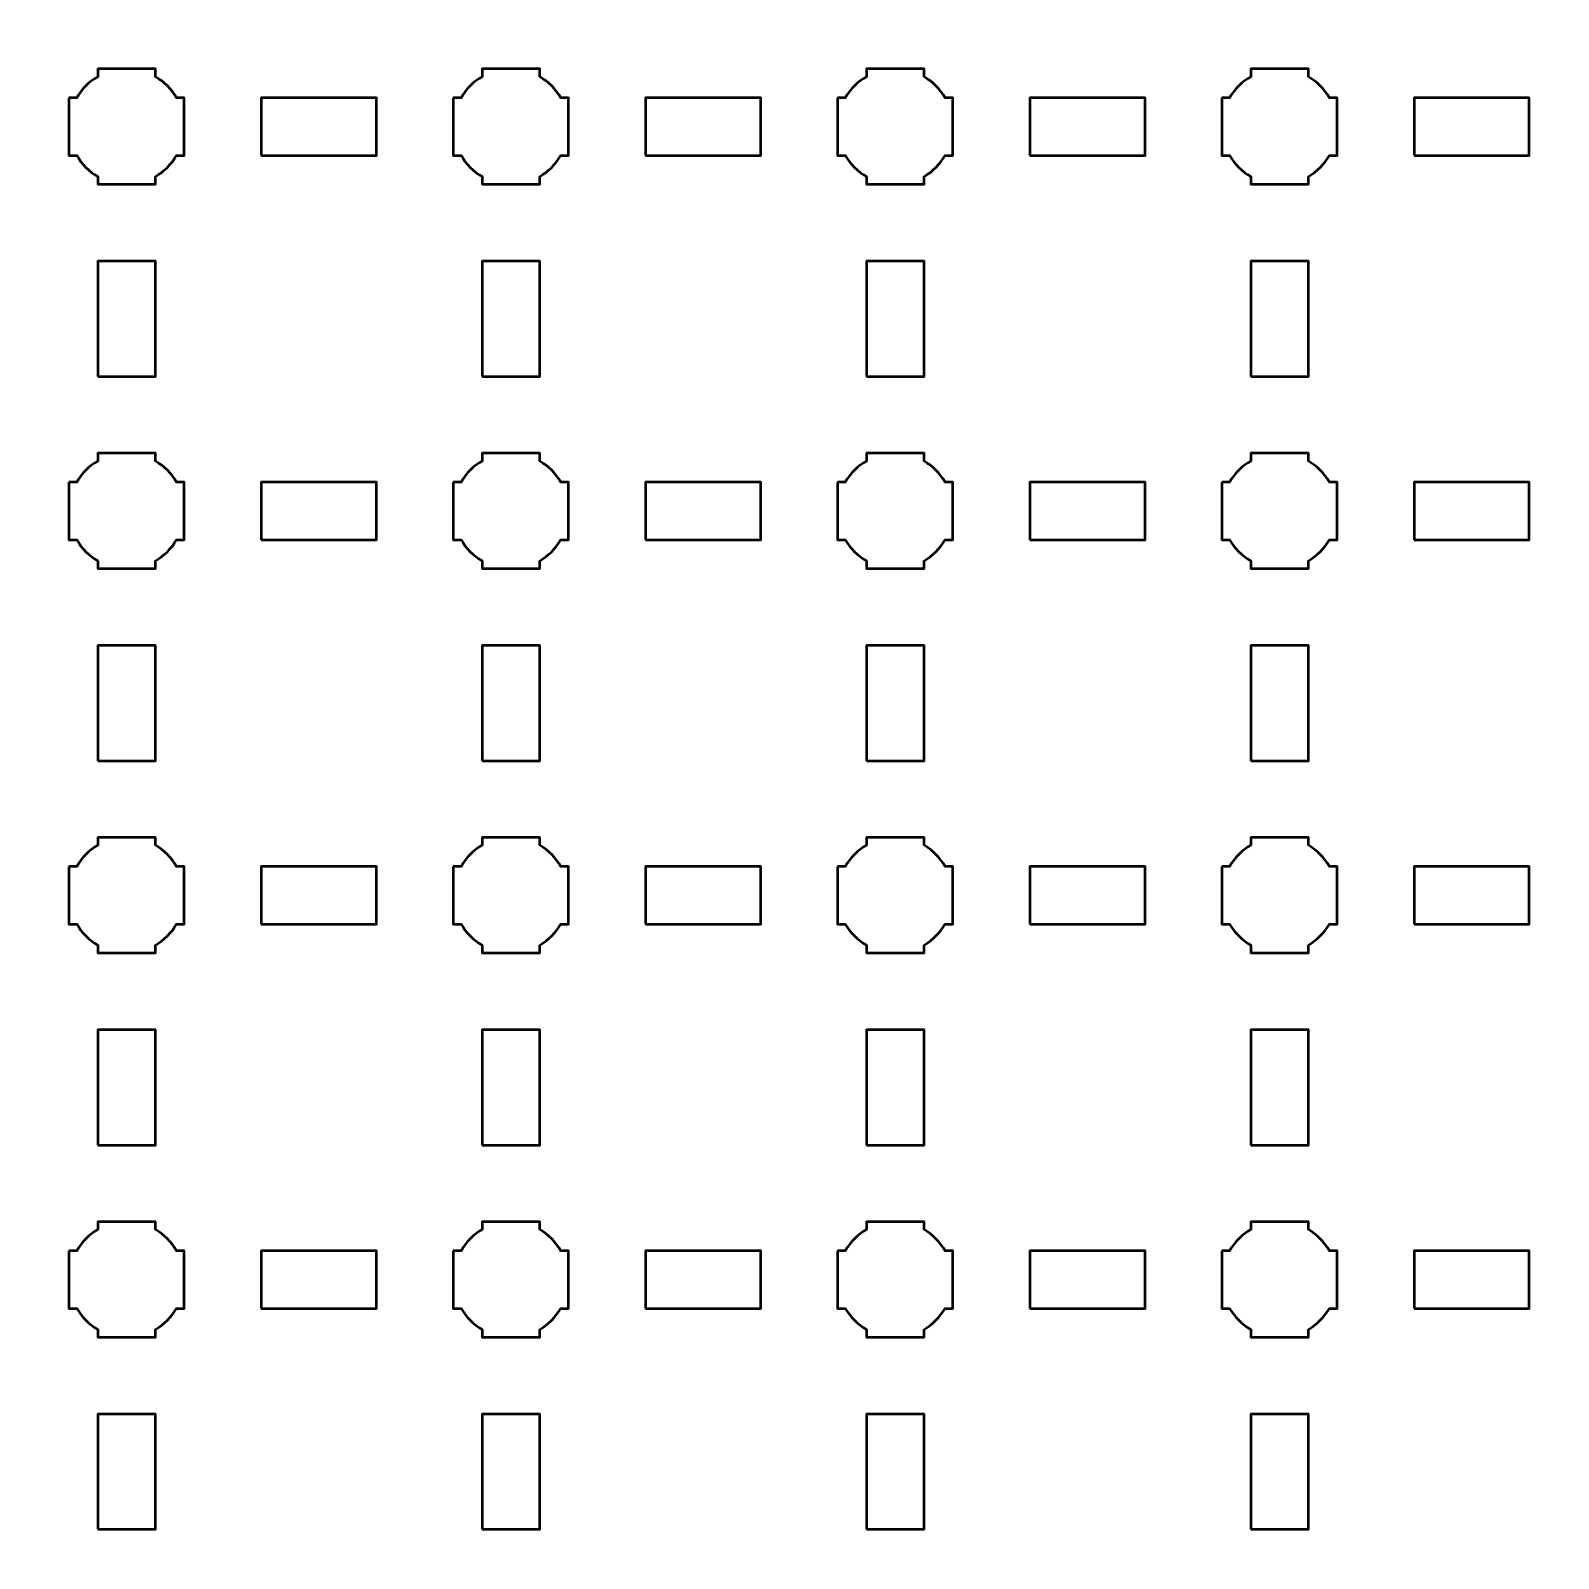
# Model space of a CAD drawing. Header units: centimetres. Extents: x -40.1 to 19.1, y -44.5 to 14.8.
# Drawn here: x 4 to 11.95, y -37.3 to -29.35 of the extents above; entities that cross this region are included whole.
import ezdxf

# ---------------------------------------------------------------- set-up
doc = ezdxf.new("R2010")
doc.units = ezdxf.units.CM
doc.header["$MEASUREMENT"] = 0
doc.layers.add('Layer 1', color=7, linetype='Continuous')

msp = doc.modelspace()

# ---------------------------------------------------------------- linework, layer by layer
at = {"layer": 'Layer 1', "lineweight": 53}
for points in [[(5.2, -30), (5.8, -30), (5.8, -29.7), (5.2, -29.7), (5.2, -30)], [(7.2, -30), (7.8, -30), (7.8, -29.7), (7.2, -29.7), (7.2, -30)], [(9.2, -30), (9.8, -30), (9.8, -29.7), (9.2, -29.7), (9.2, -30)], [(11.2, -30), (11.8, -30), (11.8, -29.7), (11.2, -29.7), (11.2, -30)], [(4.35, -31.15), (4.65, -31.15), (4.65, -30.55), (4.35, -30.55), (4.35, -31.15)], [(6.35, -31.15), (6.65, -31.15), (6.65, -30.55), (6.35, -30.55), (6.35, -31.15)], [(8.35, -31.15), (8.65, -31.15), (8.65, -30.55), (8.35, -30.55), (8.35, -31.15)], [(10.35, -31.15), (10.65, -31.15), (10.65, -30.55), (10.35, -30.55), (10.35, -31.15)], [(5.2, -32), (5.8, -32), (5.8, -31.7), (5.2, -31.7), (5.2, -32)], [(7.2, -32), (7.8, -32), (7.8, -31.7), (7.2, -31.7), (7.2, -32)], [(9.2, -32), (9.8, -32), (9.8, -31.7), (9.2, -31.7), (9.2, -32)], [(11.2, -32), (11.8, -32), (11.8, -31.7), (11.2, -31.7), (11.2, -32)], [(4.35, -33.15), (4.65, -33.15), (4.65, -32.55), (4.35, -32.55), (4.35, -33.15)], [(6.35, -33.15), (6.65, -33.15), (6.65, -32.55), (6.35, -32.55), (6.35, -33.15)], [(8.35, -33.15), (8.65, -33.15), (8.65, -32.55), (8.35, -32.55), (8.35, -33.15)], [(10.35, -33.15), (10.65, -33.15), (10.65, -32.55), (10.35, -32.55), (10.35, -33.15)], [(5.2, -34), (5.8, -34), (5.8, -33.7), (5.2, -33.7), (5.2, -34)], [(7.2, -34), (7.8, -34), (7.8, -33.7), (7.2, -33.7), (7.2, -34)], [(9.2, -34), (9.8, -34), (9.8, -33.7), (9.2, -33.7), (9.2, -34)], [(11.2, -34), (11.8, -34), (11.8, -33.7), (11.2, -33.7), (11.2, -34)], [(4.35, -35.15), (4.65, -35.15), (4.65, -34.55), (4.35, -34.55), (4.35, -35.15)], [(6.35, -35.15), (6.65, -35.15), (6.65, -34.55), (6.35, -34.55), (6.35, -35.15)], [(8.35, -35.15), (8.65, -35.15), (8.65, -34.55), (8.35, -34.55), (8.35, -35.15)], [(10.35, -35.15), (10.65, -35.15), (10.65, -34.55), (10.35, -34.55), (10.35, -35.15)], [(5.2, -36), (5.8, -36), (5.8, -35.7), (5.2, -35.7), (5.2, -36)], [(7.2, -36), (7.8, -36), (7.8, -35.7), (7.2, -35.7), (7.2, -36)], [(9.2, -36), (9.8, -36), (9.8, -35.7), (9.2, -35.7), (9.2, -36)], [(11.2, -36), (11.8, -36), (11.8, -35.7), (11.2, -35.7), (11.2, -36)], [(4.35, -37.15), (4.65, -37.15), (4.65, -36.55), (4.35, -36.55), (4.35, -37.15)], [(6.35, -37.15), (6.65, -37.15), (6.65, -36.55), (6.35, -36.55), (6.35, -37.15)], [(8.35, -37.15), (8.65, -37.15), (8.65, -36.55), (8.35, -36.55), (8.35, -37.15)], [(10.35, -37.15), (10.65, -37.15), (10.65, -36.55), (10.35, -36.55), (10.35, -37.15)]]:
    msp.add_lwpolyline(points, close=True, dxfattribs=at)
for points, knots in [([(-40.15, -44), (-40.15, -44), (-40.15, 14.3), (-40.15, 14.3), (-40.15, 14.3), (-40.15, 14.57609), (-39.92609, 14.8), (-39.65, 14.8), (-39.65, 14.8), (-39.65, 14.8), (18.65, 14.8), (18.65, 14.8), (18.65, 14.8), (18.92609, 14.8), (19.15, 14.57609), (19.15, 14.3), (19.15, 14.3), (19.15, 14.3), (19.15, -44), (19.15, -44), (19.15, -44), (19.15, -44.27609), (18.92609, -44.5), (18.65, -44.5), (18.65, -44.5), (18.65, -44.5), (-39.65, -44.5), (-39.65, -44.5), (-39.65, -44.5), (-39.92609, -44.5), (-40.15, -44.27609), (-40.15, -44)], [0, 0, 0, 0, 0.125, 0.125, 0.125, 0.125, 0.25, 0.25, 0.25, 0.25, 0.375, 0.375, 0.375, 0.375, 0.5, 0.5, 0.5, 0.5, 0.625, 0.625, 0.625, 0.625, 0.75, 0.75, 0.75, 0.75, 0.875, 0.875, 0.875, 0.875, 1, 1, 1, 1]), ([(4.2, -29.7), (4.2, -29.7), (4.24015, -29.7), (4.24015, -29.7), (4.24015, -29.7), (4.2665, -29.65447), (4.30447, -29.6165), (4.35, -29.59015), (4.35, -29.59015), (4.35, -29.59015), (4.35, -29.55), (4.35, -29.55), (4.35, -29.55), (4.35, -29.55), (4.5, -29.55), (4.5, -29.55), (4.5, -29.55), (4.5, -29.55), (4.65, -29.55), (4.65, -29.55), (4.65, -29.55), (4.65, -29.55), (4.65, -29.59015), (4.65, -29.59015), (4.65, -29.59015), (4.69553, -29.6165), (4.7335, -29.65447), (4.75985, -29.7), (4.75985, -29.7), (4.75985, -29.7), (4.8, -29.7), (4.8, -29.7), (4.8, -29.7), (4.8, -29.7), (4.8, -29.85), (4.8, -29.85), (4.8, -29.85), (4.8, -29.85), (4.8, -30), (4.8, -30), (4.8, -30), (4.8, -30), (4.75985, -30), (4.75985, -30), (4.75985, -30), (4.7335, -30.04553), (4.69553, -30.0835), (4.65, -30.10985), (4.65, -30.10985), (4.65, -30.10985), (4.65, -30.15), (4.65, -30.15), (4.65, -30.15), (4.65, -30.15), (4.5, -30.15), (4.5, -30.15), (4.5, -30.15), (4.5, -30.15), (4.35, -30.15), (4.35, -30.15), (4.35, -30.15), (4.35, -30.15), (4.35, -30.10985), (4.35, -30.10985), (4.35, -30.10985), (4.30447, -30.0835), (4.2665, -30.04553), (4.24015, -30), (4.24015, -30), (4.24015, -30), (4.2, -30), (4.2, -30), (4.2, -30), (4.2, -30), (4.2, -29.85), (4.2, -29.85), (4.2, -29.85), (4.2, -29.85), (4.2, -29.7), (4.2, -29.7)], [0, 0, 0, 0, 0.05, 0.05, 0.05, 0.05, 0.1, 0.1, 0.1, 0.1, 0.15, 0.15, 0.15, 0.15, 0.2, 0.2, 0.2, 0.2, 0.25, 0.25, 0.25, 0.25, 0.3, 0.3, 0.3, 0.3, 0.35, 0.35, 0.35, 0.35, 0.4, 0.4, 0.4, 0.4, 0.45, 0.45, 0.45, 0.45, 0.5, 0.5, 0.5, 0.5, 0.55, 0.55, 0.55, 0.55, 0.6, 0.6, 0.6, 0.6, 0.65, 0.65, 0.65, 0.65, 0.7, 0.7, 0.7, 0.7, 0.75, 0.75, 0.75, 0.75, 0.8, 0.8, 0.8, 0.8, 0.85, 0.85, 0.85, 0.85, 0.9, 0.9, 0.9, 0.9, 0.95, 0.95, 0.95, 0.95, 1, 1, 1, 1]), ([(6.2, -29.7), (6.2, -29.7), (6.24015, -29.7), (6.24015, -29.7), (6.24015, -29.7), (6.2665, -29.65447), (6.30447, -29.6165), (6.35, -29.59015), (6.35, -29.59015), (6.35, -29.59015), (6.35, -29.55), (6.35, -29.55), (6.35, -29.55), (6.35, -29.55), (6.5, -29.55), (6.5, -29.55), (6.5, -29.55), (6.5, -29.55), (6.65, -29.55), (6.65, -29.55), (6.65, -29.55), (6.65, -29.55), (6.65, -29.59015), (6.65, -29.59015), (6.65, -29.59015), (6.69553, -29.6165), (6.7335, -29.65447), (6.75985, -29.7), (6.75985, -29.7), (6.75985, -29.7), (6.8, -29.7), (6.8, -29.7), (6.8, -29.7), (6.8, -29.7), (6.8, -29.85), (6.8, -29.85), (6.8, -29.85), (6.8, -29.85), (6.8, -30), (6.8, -30), (6.8, -30), (6.8, -30), (6.75985, -30), (6.75985, -30), (6.75985, -30), (6.7335, -30.04553), (6.69553, -30.0835), (6.65, -30.10985), (6.65, -30.10985), (6.65, -30.10985), (6.65, -30.15), (6.65, -30.15), (6.65, -30.15), (6.65, -30.15), (6.5, -30.15), (6.5, -30.15), (6.5, -30.15), (6.5, -30.15), (6.35, -30.15), (6.35, -30.15), (6.35, -30.15), (6.35, -30.15), (6.35, -30.10985), (6.35, -30.10985), (6.35, -30.10985), (6.30447, -30.0835), (6.2665, -30.04553), (6.24015, -30), (6.24015, -30), (6.24015, -30), (6.2, -30), (6.2, -30), (6.2, -30), (6.2, -30), (6.2, -29.85), (6.2, -29.85), (6.2, -29.85), (6.2, -29.85), (6.2, -29.7), (6.2, -29.7)], [0, 0, 0, 0, 0.05, 0.05, 0.05, 0.05, 0.1, 0.1, 0.1, 0.1, 0.15, 0.15, 0.15, 0.15, 0.2, 0.2, 0.2, 0.2, 0.25, 0.25, 0.25, 0.25, 0.3, 0.3, 0.3, 0.3, 0.35, 0.35, 0.35, 0.35, 0.4, 0.4, 0.4, 0.4, 0.45, 0.45, 0.45, 0.45, 0.5, 0.5, 0.5, 0.5, 0.55, 0.55, 0.55, 0.55, 0.6, 0.6, 0.6, 0.6, 0.65, 0.65, 0.65, 0.65, 0.7, 0.7, 0.7, 0.7, 0.75, 0.75, 0.75, 0.75, 0.8, 0.8, 0.8, 0.8, 0.85, 0.85, 0.85, 0.85, 0.9, 0.9, 0.9, 0.9, 0.95, 0.95, 0.95, 0.95, 1, 1, 1, 1]), ([(8.2, -29.7), (8.2, -29.7), (8.24015, -29.7), (8.24015, -29.7), (8.24015, -29.7), (8.2665, -29.65447), (8.30447, -29.6165), (8.35, -29.59015), (8.35, -29.59015), (8.35, -29.59015), (8.35, -29.55), (8.35, -29.55), (8.35, -29.55), (8.35, -29.55), (8.5, -29.55), (8.5, -29.55), (8.5, -29.55), (8.5, -29.55), (8.65, -29.55), (8.65, -29.55), (8.65, -29.55), (8.65, -29.55), (8.65, -29.59015), (8.65, -29.59015), (8.65, -29.59015), (8.69553, -29.6165), (8.7335, -29.65447), (8.75985, -29.7), (8.75985, -29.7), (8.75985, -29.7), (8.8, -29.7), (8.8, -29.7), (8.8, -29.7), (8.8, -29.7), (8.8, -29.85), (8.8, -29.85), (8.8, -29.85), (8.8, -29.85), (8.8, -30), (8.8, -30), (8.8, -30), (8.8, -30), (8.75985, -30), (8.75985, -30), (8.75985, -30), (8.7335, -30.04553), (8.69553, -30.0835), (8.65, -30.10985), (8.65, -30.10985), (8.65, -30.10985), (8.65, -30.15), (8.65, -30.15), (8.65, -30.15), (8.65, -30.15), (8.5, -30.15), (8.5, -30.15), (8.5, -30.15), (8.5, -30.15), (8.35, -30.15), (8.35, -30.15), (8.35, -30.15), (8.35, -30.15), (8.35, -30.10985), (8.35, -30.10985), (8.35, -30.10985), (8.30447, -30.0835), (8.2665, -30.04553), (8.24015, -30), (8.24015, -30), (8.24015, -30), (8.2, -30), (8.2, -30), (8.2, -30), (8.2, -30), (8.2, -29.85), (8.2, -29.85), (8.2, -29.85), (8.2, -29.85), (8.2, -29.7), (8.2, -29.7)], [0, 0, 0, 0, 0.05, 0.05, 0.05, 0.05, 0.1, 0.1, 0.1, 0.1, 0.15, 0.15, 0.15, 0.15, 0.2, 0.2, 0.2, 0.2, 0.25, 0.25, 0.25, 0.25, 0.3, 0.3, 0.3, 0.3, 0.35, 0.35, 0.35, 0.35, 0.4, 0.4, 0.4, 0.4, 0.45, 0.45, 0.45, 0.45, 0.5, 0.5, 0.5, 0.5, 0.55, 0.55, 0.55, 0.55, 0.6, 0.6, 0.6, 0.6, 0.65, 0.65, 0.65, 0.65, 0.7, 0.7, 0.7, 0.7, 0.75, 0.75, 0.75, 0.75, 0.8, 0.8, 0.8, 0.8, 0.85, 0.85, 0.85, 0.85, 0.9, 0.9, 0.9, 0.9, 0.95, 0.95, 0.95, 0.95, 1, 1, 1, 1]), ([(10.2, -29.7), (10.2, -29.7), (10.24015, -29.7), (10.24015, -29.7), (10.24015, -29.7), (10.2665, -29.65447), (10.30447, -29.6165), (10.35, -29.59015), (10.35, -29.59015), (10.35, -29.59015), (10.35, -29.55), (10.35, -29.55), (10.35, -29.55), (10.35, -29.55), (10.5, -29.55), (10.5, -29.55), (10.5, -29.55), (10.5, -29.55), (10.65, -29.55), (10.65, -29.55), (10.65, -29.55), (10.65, -29.55), (10.65, -29.59015), (10.65, -29.59015), (10.65, -29.59015), (10.69553, -29.6165), (10.7335, -29.65447), (10.75985, -29.7), (10.75985, -29.7), (10.75985, -29.7), (10.8, -29.7), (10.8, -29.7), (10.8, -29.7), (10.8, -29.7), (10.8, -29.85), (10.8, -29.85), (10.8, -29.85), (10.8, -29.85), (10.8, -30), (10.8, -30), (10.8, -30), (10.8, -30), (10.75985, -30), (10.75985, -30), (10.75985, -30), (10.7335, -30.04553), (10.69553, -30.0835), (10.65, -30.10985), (10.65, -30.10985), (10.65, -30.10985), (10.65, -30.15), (10.65, -30.15), (10.65, -30.15), (10.65, -30.15), (10.5, -30.15), (10.5, -30.15), (10.5, -30.15), (10.5, -30.15), (10.35, -30.15), (10.35, -30.15), (10.35, -30.15), (10.35, -30.15), (10.35, -30.10985), (10.35, -30.10985), (10.35, -30.10985), (10.30447, -30.0835), (10.2665, -30.04553), (10.24015, -30), (10.24015, -30), (10.24015, -30), (10.2, -30), (10.2, -30), (10.2, -30), (10.2, -30), (10.2, -29.85), (10.2, -29.85), (10.2, -29.85), (10.2, -29.85), (10.2, -29.7), (10.2, -29.7)], [0, 0, 0, 0, 0.05, 0.05, 0.05, 0.05, 0.1, 0.1, 0.1, 0.1, 0.15, 0.15, 0.15, 0.15, 0.2, 0.2, 0.2, 0.2, 0.25, 0.25, 0.25, 0.25, 0.3, 0.3, 0.3, 0.3, 0.35, 0.35, 0.35, 0.35, 0.4, 0.4, 0.4, 0.4, 0.45, 0.45, 0.45, 0.45, 0.5, 0.5, 0.5, 0.5, 0.55, 0.55, 0.55, 0.55, 0.6, 0.6, 0.6, 0.6, 0.65, 0.65, 0.65, 0.65, 0.7, 0.7, 0.7, 0.7, 0.75, 0.75, 0.75, 0.75, 0.8, 0.8, 0.8, 0.8, 0.85, 0.85, 0.85, 0.85, 0.9, 0.9, 0.9, 0.9, 0.95, 0.95, 0.95, 0.95, 1, 1, 1, 1]), ([(4.2, -31.7), (4.2, -31.7), (4.24015, -31.7), (4.24015, -31.7), (4.24015, -31.7), (4.2665, -31.65447), (4.30447, -31.6165), (4.35, -31.59015), (4.35, -31.59015), (4.35, -31.59015), (4.35, -31.55), (4.35, -31.55), (4.35, -31.55), (4.35, -31.55), (4.5, -31.55), (4.5, -31.55), (4.5, -31.55), (4.5, -31.55), (4.65, -31.55), (4.65, -31.55), (4.65, -31.55), (4.65, -31.55), (4.65, -31.59015), (4.65, -31.59015), (4.65, -31.59015), (4.69553, -31.6165), (4.7335, -31.65447), (4.75985, -31.7), (4.75985, -31.7), (4.75985, -31.7), (4.8, -31.7), (4.8, -31.7), (4.8, -31.7), (4.8, -31.7), (4.8, -31.85), (4.8, -31.85), (4.8, -31.85), (4.8, -31.85), (4.8, -32), (4.8, -32), (4.8, -32), (4.8, -32), (4.75985, -32), (4.75985, -32), (4.75985, -32), (4.7335, -32.04553), (4.69553, -32.0835), (4.65, -32.10985), (4.65, -32.10985), (4.65, -32.10985), (4.65, -32.15), (4.65, -32.15), (4.65, -32.15), (4.65, -32.15), (4.5, -32.15), (4.5, -32.15), (4.5, -32.15), (4.5, -32.15), (4.35, -32.15), (4.35, -32.15), (4.35, -32.15), (4.35, -32.15), (4.35, -32.10985), (4.35, -32.10985), (4.35, -32.10985), (4.30447, -32.0835), (4.2665, -32.04553), (4.24015, -32), (4.24015, -32), (4.24015, -32), (4.2, -32), (4.2, -32), (4.2, -32), (4.2, -32), (4.2, -31.85), (4.2, -31.85), (4.2, -31.85), (4.2, -31.85), (4.2, -31.7), (4.2, -31.7)], [0, 0, 0, 0, 0.05, 0.05, 0.05, 0.05, 0.1, 0.1, 0.1, 0.1, 0.15, 0.15, 0.15, 0.15, 0.2, 0.2, 0.2, 0.2, 0.25, 0.25, 0.25, 0.25, 0.3, 0.3, 0.3, 0.3, 0.35, 0.35, 0.35, 0.35, 0.4, 0.4, 0.4, 0.4, 0.45, 0.45, 0.45, 0.45, 0.5, 0.5, 0.5, 0.5, 0.55, 0.55, 0.55, 0.55, 0.6, 0.6, 0.6, 0.6, 0.65, 0.65, 0.65, 0.65, 0.7, 0.7, 0.7, 0.7, 0.75, 0.75, 0.75, 0.75, 0.8, 0.8, 0.8, 0.8, 0.85, 0.85, 0.85, 0.85, 0.9, 0.9, 0.9, 0.9, 0.95, 0.95, 0.95, 0.95, 1, 1, 1, 1]), ([(6.2, -31.7), (6.2, -31.7), (6.24015, -31.7), (6.24015, -31.7), (6.24015, -31.7), (6.2665, -31.65447), (6.30447, -31.6165), (6.35, -31.59015), (6.35, -31.59015), (6.35, -31.59015), (6.35, -31.55), (6.35, -31.55), (6.35, -31.55), (6.35, -31.55), (6.5, -31.55), (6.5, -31.55), (6.5, -31.55), (6.5, -31.55), (6.65, -31.55), (6.65, -31.55), (6.65, -31.55), (6.65, -31.55), (6.65, -31.59015), (6.65, -31.59015), (6.65, -31.59015), (6.69553, -31.6165), (6.7335, -31.65447), (6.75985, -31.7), (6.75985, -31.7), (6.75985, -31.7), (6.8, -31.7), (6.8, -31.7), (6.8, -31.7), (6.8, -31.7), (6.8, -31.85), (6.8, -31.85), (6.8, -31.85), (6.8, -31.85), (6.8, -32), (6.8, -32), (6.8, -32), (6.8, -32), (6.75985, -32), (6.75985, -32), (6.75985, -32), (6.7335, -32.04553), (6.69553, -32.0835), (6.65, -32.10985), (6.65, -32.10985), (6.65, -32.10985), (6.65, -32.15), (6.65, -32.15), (6.65, -32.15), (6.65, -32.15), (6.5, -32.15), (6.5, -32.15), (6.5, -32.15), (6.5, -32.15), (6.35, -32.15), (6.35, -32.15), (6.35, -32.15), (6.35, -32.15), (6.35, -32.10985), (6.35, -32.10985), (6.35, -32.10985), (6.30447, -32.0835), (6.2665, -32.04553), (6.24015, -32), (6.24015, -32), (6.24015, -32), (6.2, -32), (6.2, -32), (6.2, -32), (6.2, -32), (6.2, -31.85), (6.2, -31.85), (6.2, -31.85), (6.2, -31.85), (6.2, -31.7), (6.2, -31.7)], [0, 0, 0, 0, 0.05, 0.05, 0.05, 0.05, 0.1, 0.1, 0.1, 0.1, 0.15, 0.15, 0.15, 0.15, 0.2, 0.2, 0.2, 0.2, 0.25, 0.25, 0.25, 0.25, 0.3, 0.3, 0.3, 0.3, 0.35, 0.35, 0.35, 0.35, 0.4, 0.4, 0.4, 0.4, 0.45, 0.45, 0.45, 0.45, 0.5, 0.5, 0.5, 0.5, 0.55, 0.55, 0.55, 0.55, 0.6, 0.6, 0.6, 0.6, 0.65, 0.65, 0.65, 0.65, 0.7, 0.7, 0.7, 0.7, 0.75, 0.75, 0.75, 0.75, 0.8, 0.8, 0.8, 0.8, 0.85, 0.85, 0.85, 0.85, 0.9, 0.9, 0.9, 0.9, 0.95, 0.95, 0.95, 0.95, 1, 1, 1, 1]), ([(8.2, -31.7), (8.2, -31.7), (8.24015, -31.7), (8.24015, -31.7), (8.24015, -31.7), (8.2665, -31.65447), (8.30447, -31.6165), (8.35, -31.59015), (8.35, -31.59015), (8.35, -31.59015), (8.35, -31.55), (8.35, -31.55), (8.35, -31.55), (8.35, -31.55), (8.5, -31.55), (8.5, -31.55), (8.5, -31.55), (8.5, -31.55), (8.65, -31.55), (8.65, -31.55), (8.65, -31.55), (8.65, -31.55), (8.65, -31.59015), (8.65, -31.59015), (8.65, -31.59015), (8.69553, -31.6165), (8.7335, -31.65447), (8.75985, -31.7), (8.75985, -31.7), (8.75985, -31.7), (8.8, -31.7), (8.8, -31.7), (8.8, -31.7), (8.8, -31.7), (8.8, -31.85), (8.8, -31.85), (8.8, -31.85), (8.8, -31.85), (8.8, -32), (8.8, -32), (8.8, -32), (8.8, -32), (8.75985, -32), (8.75985, -32), (8.75985, -32), (8.7335, -32.04553), (8.69553, -32.0835), (8.65, -32.10985), (8.65, -32.10985), (8.65, -32.10985), (8.65, -32.15), (8.65, -32.15), (8.65, -32.15), (8.65, -32.15), (8.5, -32.15), (8.5, -32.15), (8.5, -32.15), (8.5, -32.15), (8.35, -32.15), (8.35, -32.15), (8.35, -32.15), (8.35, -32.15), (8.35, -32.10985), (8.35, -32.10985), (8.35, -32.10985), (8.30447, -32.0835), (8.2665, -32.04553), (8.24015, -32), (8.24015, -32), (8.24015, -32), (8.2, -32), (8.2, -32), (8.2, -32), (8.2, -32), (8.2, -31.85), (8.2, -31.85), (8.2, -31.85), (8.2, -31.85), (8.2, -31.7), (8.2, -31.7)], [0, 0, 0, 0, 0.05, 0.05, 0.05, 0.05, 0.1, 0.1, 0.1, 0.1, 0.15, 0.15, 0.15, 0.15, 0.2, 0.2, 0.2, 0.2, 0.25, 0.25, 0.25, 0.25, 0.3, 0.3, 0.3, 0.3, 0.35, 0.35, 0.35, 0.35, 0.4, 0.4, 0.4, 0.4, 0.45, 0.45, 0.45, 0.45, 0.5, 0.5, 0.5, 0.5, 0.55, 0.55, 0.55, 0.55, 0.6, 0.6, 0.6, 0.6, 0.65, 0.65, 0.65, 0.65, 0.7, 0.7, 0.7, 0.7, 0.75, 0.75, 0.75, 0.75, 0.8, 0.8, 0.8, 0.8, 0.85, 0.85, 0.85, 0.85, 0.9, 0.9, 0.9, 0.9, 0.95, 0.95, 0.95, 0.95, 1, 1, 1, 1]), ([(10.2, -31.7), (10.2, -31.7), (10.24015, -31.7), (10.24015, -31.7), (10.24015, -31.7), (10.2665, -31.65447), (10.30447, -31.6165), (10.35, -31.59015), (10.35, -31.59015), (10.35, -31.59015), (10.35, -31.55), (10.35, -31.55), (10.35, -31.55), (10.35, -31.55), (10.5, -31.55), (10.5, -31.55), (10.5, -31.55), (10.5, -31.55), (10.65, -31.55), (10.65, -31.55), (10.65, -31.55), (10.65, -31.55), (10.65, -31.59015), (10.65, -31.59015), (10.65, -31.59015), (10.69553, -31.6165), (10.7335, -31.65447), (10.75985, -31.7), (10.75985, -31.7), (10.75985, -31.7), (10.8, -31.7), (10.8, -31.7), (10.8, -31.7), (10.8, -31.7), (10.8, -31.85), (10.8, -31.85), (10.8, -31.85), (10.8, -31.85), (10.8, -32), (10.8, -32), (10.8, -32), (10.8, -32), (10.75985, -32), (10.75985, -32), (10.75985, -32), (10.7335, -32.04553), (10.69553, -32.0835), (10.65, -32.10985), (10.65, -32.10985), (10.65, -32.10985), (10.65, -32.15), (10.65, -32.15), (10.65, -32.15), (10.65, -32.15), (10.5, -32.15), (10.5, -32.15), (10.5, -32.15), (10.5, -32.15), (10.35, -32.15), (10.35, -32.15), (10.35, -32.15), (10.35, -32.15), (10.35, -32.10985), (10.35, -32.10985), (10.35, -32.10985), (10.30447, -32.0835), (10.2665, -32.04553), (10.24015, -32), (10.24015, -32), (10.24015, -32), (10.2, -32), (10.2, -32), (10.2, -32), (10.2, -32), (10.2, -31.85), (10.2, -31.85), (10.2, -31.85), (10.2, -31.85), (10.2, -31.7), (10.2, -31.7)], [0, 0, 0, 0, 0.05, 0.05, 0.05, 0.05, 0.1, 0.1, 0.1, 0.1, 0.15, 0.15, 0.15, 0.15, 0.2, 0.2, 0.2, 0.2, 0.25, 0.25, 0.25, 0.25, 0.3, 0.3, 0.3, 0.3, 0.35, 0.35, 0.35, 0.35, 0.4, 0.4, 0.4, 0.4, 0.45, 0.45, 0.45, 0.45, 0.5, 0.5, 0.5, 0.5, 0.55, 0.55, 0.55, 0.55, 0.6, 0.6, 0.6, 0.6, 0.65, 0.65, 0.65, 0.65, 0.7, 0.7, 0.7, 0.7, 0.75, 0.75, 0.75, 0.75, 0.8, 0.8, 0.8, 0.8, 0.85, 0.85, 0.85, 0.85, 0.9, 0.9, 0.9, 0.9, 0.95, 0.95, 0.95, 0.95, 1, 1, 1, 1]), ([(4.2, -33.7), (4.2, -33.7), (4.24015, -33.7), (4.24015, -33.7), (4.24015, -33.7), (4.2665, -33.65447), (4.30447, -33.6165), (4.35, -33.59015), (4.35, -33.59015), (4.35, -33.59015), (4.35, -33.55), (4.35, -33.55), (4.35, -33.55), (4.35, -33.55), (4.5, -33.55), (4.5, -33.55), (4.5, -33.55), (4.5, -33.55), (4.65, -33.55), (4.65, -33.55), (4.65, -33.55), (4.65, -33.55), (4.65, -33.59015), (4.65, -33.59015), (4.65, -33.59015), (4.69553, -33.6165), (4.7335, -33.65447), (4.75985, -33.7), (4.75985, -33.7), (4.75985, -33.7), (4.8, -33.7), (4.8, -33.7), (4.8, -33.7), (4.8, -33.7), (4.8, -33.85), (4.8, -33.85), (4.8, -33.85), (4.8, -33.85), (4.8, -34), (4.8, -34), (4.8, -34), (4.8, -34), (4.75985, -34), (4.75985, -34), (4.75985, -34), (4.7335, -34.04553), (4.69553, -34.0835), (4.65, -34.10985), (4.65, -34.10985), (4.65, -34.10985), (4.65, -34.15), (4.65, -34.15), (4.65, -34.15), (4.65, -34.15), (4.5, -34.15), (4.5, -34.15), (4.5, -34.15), (4.5, -34.15), (4.35, -34.15), (4.35, -34.15), (4.35, -34.15), (4.35, -34.15), (4.35, -34.10985), (4.35, -34.10985), (4.35, -34.10985), (4.30447, -34.0835), (4.2665, -34.04553), (4.24015, -34), (4.24015, -34), (4.24015, -34), (4.2, -34), (4.2, -34), (4.2, -34), (4.2, -34), (4.2, -33.85), (4.2, -33.85), (4.2, -33.85), (4.2, -33.85), (4.2, -33.7), (4.2, -33.7)], [0, 0, 0, 0, 0.05, 0.05, 0.05, 0.05, 0.1, 0.1, 0.1, 0.1, 0.15, 0.15, 0.15, 0.15, 0.2, 0.2, 0.2, 0.2, 0.25, 0.25, 0.25, 0.25, 0.3, 0.3, 0.3, 0.3, 0.35, 0.35, 0.35, 0.35, 0.4, 0.4, 0.4, 0.4, 0.45, 0.45, 0.45, 0.45, 0.5, 0.5, 0.5, 0.5, 0.55, 0.55, 0.55, 0.55, 0.6, 0.6, 0.6, 0.6, 0.65, 0.65, 0.65, 0.65, 0.7, 0.7, 0.7, 0.7, 0.75, 0.75, 0.75, 0.75, 0.8, 0.8, 0.8, 0.8, 0.85, 0.85, 0.85, 0.85, 0.9, 0.9, 0.9, 0.9, 0.95, 0.95, 0.95, 0.95, 1, 1, 1, 1]), ([(6.2, -33.7), (6.2, -33.7), (6.24015, -33.7), (6.24015, -33.7), (6.24015, -33.7), (6.2665, -33.65447), (6.30447, -33.6165), (6.35, -33.59015), (6.35, -33.59015), (6.35, -33.59015), (6.35, -33.55), (6.35, -33.55), (6.35, -33.55), (6.35, -33.55), (6.5, -33.55), (6.5, -33.55), (6.5, -33.55), (6.5, -33.55), (6.65, -33.55), (6.65, -33.55), (6.65, -33.55), (6.65, -33.55), (6.65, -33.59015), (6.65, -33.59015), (6.65, -33.59015), (6.69553, -33.6165), (6.7335, -33.65447), (6.75985, -33.7), (6.75985, -33.7), (6.75985, -33.7), (6.8, -33.7), (6.8, -33.7), (6.8, -33.7), (6.8, -33.7), (6.8, -33.85), (6.8, -33.85), (6.8, -33.85), (6.8, -33.85), (6.8, -34), (6.8, -34), (6.8, -34), (6.8, -34), (6.75985, -34), (6.75985, -34), (6.75985, -34), (6.7335, -34.04553), (6.69553, -34.0835), (6.65, -34.10985), (6.65, -34.10985), (6.65, -34.10985), (6.65, -34.15), (6.65, -34.15), (6.65, -34.15), (6.65, -34.15), (6.5, -34.15), (6.5, -34.15), (6.5, -34.15), (6.5, -34.15), (6.35, -34.15), (6.35, -34.15), (6.35, -34.15), (6.35, -34.15), (6.35, -34.10985), (6.35, -34.10985), (6.35, -34.10985), (6.30447, -34.0835), (6.2665, -34.04553), (6.24015, -34), (6.24015, -34), (6.24015, -34), (6.2, -34), (6.2, -34), (6.2, -34), (6.2, -34), (6.2, -33.85), (6.2, -33.85), (6.2, -33.85), (6.2, -33.85), (6.2, -33.7), (6.2, -33.7)], [0, 0, 0, 0, 0.05, 0.05, 0.05, 0.05, 0.1, 0.1, 0.1, 0.1, 0.15, 0.15, 0.15, 0.15, 0.2, 0.2, 0.2, 0.2, 0.25, 0.25, 0.25, 0.25, 0.3, 0.3, 0.3, 0.3, 0.35, 0.35, 0.35, 0.35, 0.4, 0.4, 0.4, 0.4, 0.45, 0.45, 0.45, 0.45, 0.5, 0.5, 0.5, 0.5, 0.55, 0.55, 0.55, 0.55, 0.6, 0.6, 0.6, 0.6, 0.65, 0.65, 0.65, 0.65, 0.7, 0.7, 0.7, 0.7, 0.75, 0.75, 0.75, 0.75, 0.8, 0.8, 0.8, 0.8, 0.85, 0.85, 0.85, 0.85, 0.9, 0.9, 0.9, 0.9, 0.95, 0.95, 0.95, 0.95, 1, 1, 1, 1]), ([(8.2, -33.7), (8.2, -33.7), (8.24015, -33.7), (8.24015, -33.7), (8.24015, -33.7), (8.2665, -33.65447), (8.30447, -33.6165), (8.35, -33.59015), (8.35, -33.59015), (8.35, -33.59015), (8.35, -33.55), (8.35, -33.55), (8.35, -33.55), (8.35, -33.55), (8.5, -33.55), (8.5, -33.55), (8.5, -33.55), (8.5, -33.55), (8.65, -33.55), (8.65, -33.55), (8.65, -33.55), (8.65, -33.55), (8.65, -33.59015), (8.65, -33.59015), (8.65, -33.59015), (8.69553, -33.6165), (8.7335, -33.65447), (8.75985, -33.7), (8.75985, -33.7), (8.75985, -33.7), (8.8, -33.7), (8.8, -33.7), (8.8, -33.7), (8.8, -33.7), (8.8, -33.85), (8.8, -33.85), (8.8, -33.85), (8.8, -33.85), (8.8, -34), (8.8, -34), (8.8, -34), (8.8, -34), (8.75985, -34), (8.75985, -34), (8.75985, -34), (8.7335, -34.04553), (8.69553, -34.0835), (8.65, -34.10985), (8.65, -34.10985), (8.65, -34.10985), (8.65, -34.15), (8.65, -34.15), (8.65, -34.15), (8.65, -34.15), (8.5, -34.15), (8.5, -34.15), (8.5, -34.15), (8.5, -34.15), (8.35, -34.15), (8.35, -34.15), (8.35, -34.15), (8.35, -34.15), (8.35, -34.10985), (8.35, -34.10985), (8.35, -34.10985), (8.30447, -34.0835), (8.2665, -34.04553), (8.24015, -34), (8.24015, -34), (8.24015, -34), (8.2, -34), (8.2, -34), (8.2, -34), (8.2, -34), (8.2, -33.85), (8.2, -33.85), (8.2, -33.85), (8.2, -33.85), (8.2, -33.7), (8.2, -33.7)], [0, 0, 0, 0, 0.05, 0.05, 0.05, 0.05, 0.1, 0.1, 0.1, 0.1, 0.15, 0.15, 0.15, 0.15, 0.2, 0.2, 0.2, 0.2, 0.25, 0.25, 0.25, 0.25, 0.3, 0.3, 0.3, 0.3, 0.35, 0.35, 0.35, 0.35, 0.4, 0.4, 0.4, 0.4, 0.45, 0.45, 0.45, 0.45, 0.5, 0.5, 0.5, 0.5, 0.55, 0.55, 0.55, 0.55, 0.6, 0.6, 0.6, 0.6, 0.65, 0.65, 0.65, 0.65, 0.7, 0.7, 0.7, 0.7, 0.75, 0.75, 0.75, 0.75, 0.8, 0.8, 0.8, 0.8, 0.85, 0.85, 0.85, 0.85, 0.9, 0.9, 0.9, 0.9, 0.95, 0.95, 0.95, 0.95, 1, 1, 1, 1]), ([(10.2, -33.7), (10.2, -33.7), (10.24015, -33.7), (10.24015, -33.7), (10.24015, -33.7), (10.2665, -33.65447), (10.30447, -33.6165), (10.35, -33.59015), (10.35, -33.59015), (10.35, -33.59015), (10.35, -33.55), (10.35, -33.55), (10.35, -33.55), (10.35, -33.55), (10.5, -33.55), (10.5, -33.55), (10.5, -33.55), (10.5, -33.55), (10.65, -33.55), (10.65, -33.55), (10.65, -33.55), (10.65, -33.55), (10.65, -33.59015), (10.65, -33.59015), (10.65, -33.59015), (10.69553, -33.6165), (10.7335, -33.65447), (10.75985, -33.7), (10.75985, -33.7), (10.75985, -33.7), (10.8, -33.7), (10.8, -33.7), (10.8, -33.7), (10.8, -33.7), (10.8, -33.85), (10.8, -33.85), (10.8, -33.85), (10.8, -33.85), (10.8, -34), (10.8, -34), (10.8, -34), (10.8, -34), (10.75985, -34), (10.75985, -34), (10.75985, -34), (10.7335, -34.04553), (10.69553, -34.0835), (10.65, -34.10985), (10.65, -34.10985), (10.65, -34.10985), (10.65, -34.15), (10.65, -34.15), (10.65, -34.15), (10.65, -34.15), (10.5, -34.15), (10.5, -34.15), (10.5, -34.15), (10.5, -34.15), (10.35, -34.15), (10.35, -34.15), (10.35, -34.15), (10.35, -34.15), (10.35, -34.10985), (10.35, -34.10985), (10.35, -34.10985), (10.30447, -34.0835), (10.2665, -34.04553), (10.24015, -34), (10.24015, -34), (10.24015, -34), (10.2, -34), (10.2, -34), (10.2, -34), (10.2, -34), (10.2, -33.85), (10.2, -33.85), (10.2, -33.85), (10.2, -33.85), (10.2, -33.7), (10.2, -33.7)], [0, 0, 0, 0, 0.05, 0.05, 0.05, 0.05, 0.1, 0.1, 0.1, 0.1, 0.15, 0.15, 0.15, 0.15, 0.2, 0.2, 0.2, 0.2, 0.25, 0.25, 0.25, 0.25, 0.3, 0.3, 0.3, 0.3, 0.35, 0.35, 0.35, 0.35, 0.4, 0.4, 0.4, 0.4, 0.45, 0.45, 0.45, 0.45, 0.5, 0.5, 0.5, 0.5, 0.55, 0.55, 0.55, 0.55, 0.6, 0.6, 0.6, 0.6, 0.65, 0.65, 0.65, 0.65, 0.7, 0.7, 0.7, 0.7, 0.75, 0.75, 0.75, 0.75, 0.8, 0.8, 0.8, 0.8, 0.85, 0.85, 0.85, 0.85, 0.9, 0.9, 0.9, 0.9, 0.95, 0.95, 0.95, 0.95, 1, 1, 1, 1]), ([(4.2, -35.7), (4.2, -35.7), (4.24015, -35.7), (4.24015, -35.7), (4.24015, -35.7), (4.2665, -35.65447), (4.30447, -35.6165), (4.35, -35.59015), (4.35, -35.59015), (4.35, -35.59015), (4.35, -35.55), (4.35, -35.55), (4.35, -35.55), (4.35, -35.55), (4.5, -35.55), (4.5, -35.55), (4.5, -35.55), (4.5, -35.55), (4.65, -35.55), (4.65, -35.55), (4.65, -35.55), (4.65, -35.55), (4.65, -35.59015), (4.65, -35.59015), (4.65, -35.59015), (4.69553, -35.6165), (4.7335, -35.65447), (4.75985, -35.7), (4.75985, -35.7), (4.75985, -35.7), (4.8, -35.7), (4.8, -35.7), (4.8, -35.7), (4.8, -35.7), (4.8, -35.85), (4.8, -35.85), (4.8, -35.85), (4.8, -35.85), (4.8, -36), (4.8, -36), (4.8, -36), (4.8, -36), (4.75985, -36), (4.75985, -36), (4.75985, -36), (4.7335, -36.04553), (4.69553, -36.0835), (4.65, -36.10985), (4.65, -36.10985), (4.65, -36.10985), (4.65, -36.15), (4.65, -36.15), (4.65, -36.15), (4.65, -36.15), (4.5, -36.15), (4.5, -36.15), (4.5, -36.15), (4.5, -36.15), (4.35, -36.15), (4.35, -36.15), (4.35, -36.15), (4.35, -36.15), (4.35, -36.10985), (4.35, -36.10985), (4.35, -36.10985), (4.30447, -36.0835), (4.2665, -36.04553), (4.24015, -36), (4.24015, -36), (4.24015, -36), (4.2, -36), (4.2, -36), (4.2, -36), (4.2, -36), (4.2, -35.85), (4.2, -35.85), (4.2, -35.85), (4.2, -35.85), (4.2, -35.7), (4.2, -35.7)], [0, 0, 0, 0, 0.05, 0.05, 0.05, 0.05, 0.1, 0.1, 0.1, 0.1, 0.15, 0.15, 0.15, 0.15, 0.2, 0.2, 0.2, 0.2, 0.25, 0.25, 0.25, 0.25, 0.3, 0.3, 0.3, 0.3, 0.35, 0.35, 0.35, 0.35, 0.4, 0.4, 0.4, 0.4, 0.45, 0.45, 0.45, 0.45, 0.5, 0.5, 0.5, 0.5, 0.55, 0.55, 0.55, 0.55, 0.6, 0.6, 0.6, 0.6, 0.65, 0.65, 0.65, 0.65, 0.7, 0.7, 0.7, 0.7, 0.75, 0.75, 0.75, 0.75, 0.8, 0.8, 0.8, 0.8, 0.85, 0.85, 0.85, 0.85, 0.9, 0.9, 0.9, 0.9, 0.95, 0.95, 0.95, 0.95, 1, 1, 1, 1]), ([(6.2, -35.7), (6.2, -35.7), (6.24015, -35.7), (6.24015, -35.7), (6.24015, -35.7), (6.2665, -35.65447), (6.30447, -35.6165), (6.35, -35.59015), (6.35, -35.59015), (6.35, -35.59015), (6.35, -35.55), (6.35, -35.55), (6.35, -35.55), (6.35, -35.55), (6.5, -35.55), (6.5, -35.55), (6.5, -35.55), (6.5, -35.55), (6.65, -35.55), (6.65, -35.55), (6.65, -35.55), (6.65, -35.55), (6.65, -35.59015), (6.65, -35.59015), (6.65, -35.59015), (6.69553, -35.6165), (6.7335, -35.65447), (6.75985, -35.7), (6.75985, -35.7), (6.75985, -35.7), (6.8, -35.7), (6.8, -35.7), (6.8, -35.7), (6.8, -35.7), (6.8, -35.85), (6.8, -35.85), (6.8, -35.85), (6.8, -35.85), (6.8, -36), (6.8, -36), (6.8, -36), (6.8, -36), (6.75985, -36), (6.75985, -36), (6.75985, -36), (6.7335, -36.04553), (6.69553, -36.0835), (6.65, -36.10985), (6.65, -36.10985), (6.65, -36.10985), (6.65, -36.15), (6.65, -36.15), (6.65, -36.15), (6.65, -36.15), (6.5, -36.15), (6.5, -36.15), (6.5, -36.15), (6.5, -36.15), (6.35, -36.15), (6.35, -36.15), (6.35, -36.15), (6.35, -36.15), (6.35, -36.10985), (6.35, -36.10985), (6.35, -36.10985), (6.30447, -36.0835), (6.2665, -36.04553), (6.24015, -36), (6.24015, -36), (6.24015, -36), (6.2, -36), (6.2, -36), (6.2, -36), (6.2, -36), (6.2, -35.85), (6.2, -35.85), (6.2, -35.85), (6.2, -35.85), (6.2, -35.7), (6.2, -35.7)], [0, 0, 0, 0, 0.05, 0.05, 0.05, 0.05, 0.1, 0.1, 0.1, 0.1, 0.15, 0.15, 0.15, 0.15, 0.2, 0.2, 0.2, 0.2, 0.25, 0.25, 0.25, 0.25, 0.3, 0.3, 0.3, 0.3, 0.35, 0.35, 0.35, 0.35, 0.4, 0.4, 0.4, 0.4, 0.45, 0.45, 0.45, 0.45, 0.5, 0.5, 0.5, 0.5, 0.55, 0.55, 0.55, 0.55, 0.6, 0.6, 0.6, 0.6, 0.65, 0.65, 0.65, 0.65, 0.7, 0.7, 0.7, 0.7, 0.75, 0.75, 0.75, 0.75, 0.8, 0.8, 0.8, 0.8, 0.85, 0.85, 0.85, 0.85, 0.9, 0.9, 0.9, 0.9, 0.95, 0.95, 0.95, 0.95, 1, 1, 1, 1]), ([(8.2, -35.7), (8.2, -35.7), (8.24015, -35.7), (8.24015, -35.7), (8.24015, -35.7), (8.2665, -35.65447), (8.30447, -35.6165), (8.35, -35.59015), (8.35, -35.59015), (8.35, -35.59015), (8.35, -35.55), (8.35, -35.55), (8.35, -35.55), (8.35, -35.55), (8.5, -35.55), (8.5, -35.55), (8.5, -35.55), (8.5, -35.55), (8.65, -35.55), (8.65, -35.55), (8.65, -35.55), (8.65, -35.55), (8.65, -35.59015), (8.65, -35.59015), (8.65, -35.59015), (8.69553, -35.6165), (8.7335, -35.65447), (8.75985, -35.7), (8.75985, -35.7), (8.75985, -35.7), (8.8, -35.7), (8.8, -35.7), (8.8, -35.7), (8.8, -35.7), (8.8, -35.85), (8.8, -35.85), (8.8, -35.85), (8.8, -35.85), (8.8, -36), (8.8, -36), (8.8, -36), (8.8, -36), (8.75985, -36), (8.75985, -36), (8.75985, -36), (8.7335, -36.04553), (8.69553, -36.0835), (8.65, -36.10985), (8.65, -36.10985), (8.65, -36.10985), (8.65, -36.15), (8.65, -36.15), (8.65, -36.15), (8.65, -36.15), (8.5, -36.15), (8.5, -36.15), (8.5, -36.15), (8.5, -36.15), (8.35, -36.15), (8.35, -36.15), (8.35, -36.15), (8.35, -36.15), (8.35, -36.10985), (8.35, -36.10985), (8.35, -36.10985), (8.30447, -36.0835), (8.2665, -36.04553), (8.24015, -36), (8.24015, -36), (8.24015, -36), (8.2, -36), (8.2, -36), (8.2, -36), (8.2, -36), (8.2, -35.85), (8.2, -35.85), (8.2, -35.85), (8.2, -35.85), (8.2, -35.7), (8.2, -35.7)], [0, 0, 0, 0, 0.05, 0.05, 0.05, 0.05, 0.1, 0.1, 0.1, 0.1, 0.15, 0.15, 0.15, 0.15, 0.2, 0.2, 0.2, 0.2, 0.25, 0.25, 0.25, 0.25, 0.3, 0.3, 0.3, 0.3, 0.35, 0.35, 0.35, 0.35, 0.4, 0.4, 0.4, 0.4, 0.45, 0.45, 0.45, 0.45, 0.5, 0.5, 0.5, 0.5, 0.55, 0.55, 0.55, 0.55, 0.6, 0.6, 0.6, 0.6, 0.65, 0.65, 0.65, 0.65, 0.7, 0.7, 0.7, 0.7, 0.75, 0.75, 0.75, 0.75, 0.8, 0.8, 0.8, 0.8, 0.85, 0.85, 0.85, 0.85, 0.9, 0.9, 0.9, 0.9, 0.95, 0.95, 0.95, 0.95, 1, 1, 1, 1]), ([(10.2, -35.7), (10.2, -35.7), (10.24015, -35.7), (10.24015, -35.7), (10.24015, -35.7), (10.2665, -35.65447), (10.30447, -35.6165), (10.35, -35.59015), (10.35, -35.59015), (10.35, -35.59015), (10.35, -35.55), (10.35, -35.55), (10.35, -35.55), (10.35, -35.55), (10.5, -35.55), (10.5, -35.55), (10.5, -35.55), (10.5, -35.55), (10.65, -35.55), (10.65, -35.55), (10.65, -35.55), (10.65, -35.55), (10.65, -35.59015), (10.65, -35.59015), (10.65, -35.59015), (10.69553, -35.6165), (10.7335, -35.65447), (10.75985, -35.7), (10.75985, -35.7), (10.75985, -35.7), (10.8, -35.7), (10.8, -35.7), (10.8, -35.7), (10.8, -35.7), (10.8, -35.85), (10.8, -35.85), (10.8, -35.85), (10.8, -35.85), (10.8, -36), (10.8, -36), (10.8, -36), (10.8, -36), (10.75985, -36), (10.75985, -36), (10.75985, -36), (10.7335, -36.04553), (10.69553, -36.0835), (10.65, -36.10985), (10.65, -36.10985), (10.65, -36.10985), (10.65, -36.15), (10.65, -36.15), (10.65, -36.15), (10.65, -36.15), (10.5, -36.15), (10.5, -36.15), (10.5, -36.15), (10.5, -36.15), (10.35, -36.15), (10.35, -36.15), (10.35, -36.15), (10.35, -36.15), (10.35, -36.10985), (10.35, -36.10985), (10.35, -36.10985), (10.30447, -36.0835), (10.2665, -36.04553), (10.24015, -36), (10.24015, -36), (10.24015, -36), (10.2, -36), (10.2, -36), (10.2, -36), (10.2, -36), (10.2, -35.85), (10.2, -35.85), (10.2, -35.85), (10.2, -35.85), (10.2, -35.7), (10.2, -35.7)], [0, 0, 0, 0, 0.05, 0.05, 0.05, 0.05, 0.1, 0.1, 0.1, 0.1, 0.15, 0.15, 0.15, 0.15, 0.2, 0.2, 0.2, 0.2, 0.25, 0.25, 0.25, 0.25, 0.3, 0.3, 0.3, 0.3, 0.35, 0.35, 0.35, 0.35, 0.4, 0.4, 0.4, 0.4, 0.45, 0.45, 0.45, 0.45, 0.5, 0.5, 0.5, 0.5, 0.55, 0.55, 0.55, 0.55, 0.6, 0.6, 0.6, 0.6, 0.65, 0.65, 0.65, 0.65, 0.7, 0.7, 0.7, 0.7, 0.75, 0.75, 0.75, 0.75, 0.8, 0.8, 0.8, 0.8, 0.85, 0.85, 0.85, 0.85, 0.9, 0.9, 0.9, 0.9, 0.95, 0.95, 0.95, 0.95, 1, 1, 1, 1])]:
    msp.add_open_spline(points, degree=3, knots=knots, dxfattribs=at)

doc.saveas('drawing.dxf')
